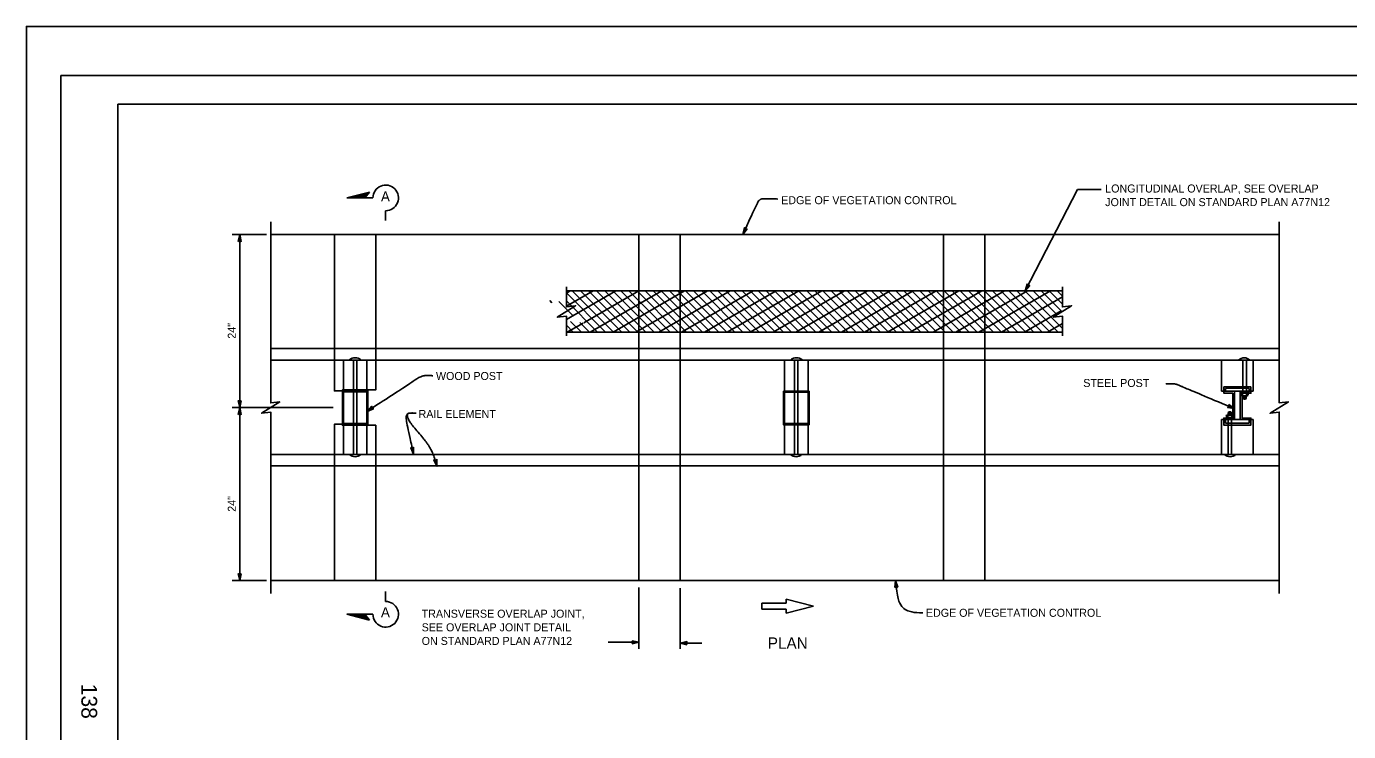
# Model space of a CAD drawing. Extents: x -893 to 867, y -474 to 712.
# Drawn here: x -893 to 263, y 96 to 712 of the extents above; entities that cross this region are included whole.
import ezdxf

# ---------------------------------------------------------------- set-up
doc = ezdxf.new("R2010")
doc.units = 0
for name, color, linetype in [('11 Undefined', 7, 'Continuous'), ('60 Nongeo Data', 7, 'Continuous'), ('border_PLOTTING-ELEMENTS', 7, 'Continuous'), ('border_rw_22x34_Cut_Lines', 7, 'Continuous'), ('border_SHEET', 7, 'Continuous'), ('border_WITHIN-BORDER-anno', 7, 'Continuous'), ('pp_PRESENTATION', 7, 'Continuous'), ('tcd_BARRIER-THRIE-BEAM', 7, 'Continuous'), ('tcd_MISC', 7, 'Continuous'), ('tcd_RAILING-anno', 7, 'Continuous')]:
    doc.layers.add(name, color=color, linetype=linetype)

# ---------------------------------------------------------------- blocks, each defined once
blk = doc.blocks.new('AHT')
at = {"layer": '60 Nongeo Data'}
blk.add_lwpolyline([(-5.9055, 1.3189), (0, 0), (-5.9059, -1.3094), (-5.6957, -0.9602), (-1.3693, -0.0035), (-5.6968, 0.9693), (-5.4886, 0.6205), (-2.7193, 0.002), (-5.4858, -0.6114), (-5.2756, -0.2622), (-4.0791, 0.0031), (-5.2799, 0.2713), (-5.1181, 0), (-5.9059, -1.3094), (-5.1181, 0)], close=True, dxfattribs=at)

msp = doc.modelspace()

# ---------------------------------------------------------------- linework, layer by layer
at = {"layer": '11 Undefined'}
for p, q in [((-421.1, 455.8), (-377.7, 480.9)), ((-421.1, 467.3), (-397.7, 480.9)), ((-421.1, 478.9), (-417.7, 480.9)), ((-421.1, 479.1), (-386.8, 444.7)), ((-415.9, 480.9), (-379.8, 444.7)), ((-408.8, 480.9), (-372.7, 444.7)), ((-405.9, 453), (-357.7, 480.9)), ((-401.7, 480.9), (-365.6, 444.7)), ((-400.3, 444.7), (-337.7, 480.9)), ((-394.7, 480.9), (-358.5, 444.7)), ((-387.6, 480.9), (-351.5, 444.7)), ((-380.5, 480.9), (-344.4, 444.7)), ((-380.3, 444.7), (-317.7, 480.9)), ((-373.5, 480.9), (-337.3, 444.7)), ((-366.4, 480.9), (-330.3, 444.7)), ((-360.3, 444.7), (-297.7, 480.9)), ((-359.3, 480.9), (-323.2, 444.7)), ((-352.2, 480.9), (-316.1, 444.7)), ((-345.2, 480.9), (-309, 444.7)), ((-340.3, 444.7), (-277.7, 480.9)), ((-338.1, 480.9), (-302, 444.7)), ((-331, 480.9), (-294.9, 444.7)), ((-324, 480.9), (-287.8, 444.7)), ((-320.3, 444.7), (-257.7, 480.9)), ((-316.9, 480.9), (-280.8, 444.7)), ((-309.8, 480.9), (-273.7, 444.7)), ((-302.7, 480.9), (-266.6, 444.7)), ((-300.3, 444.7), (-237.7, 480.9)), ((-295.7, 480.9), (-259.5, 444.7)), ((-288.6, 480.9), (-252.5, 444.7)), ((-281.5, 480.9), (-245.4, 444.7)), ((-280.3, 444.7), (-217.7, 480.9)), ((-274.5, 480.9), (-238.3, 444.7)), ((-267.4, 480.9), (-231.3, 444.7)), ((-260.3, 444.7), (-197.7, 480.9)), ((-260.3, 480.9), (-224.2, 444.7)), ((-253.2, 480.9), (-217.1, 444.7)), ((-246.2, 480.9), (-210, 444.7)), ((-240.3, 444.7), (-177.7, 480.9)), ((-239.1, 480.9), (-203, 444.7)), ((-232, 480.9), (-195.9, 444.7)), ((-225, 480.9), (-188.8, 444.7)), ((-220.3, 444.7), (-157.7, 480.9)), ((-217.9, 480.9), (-181.8, 444.7)), ((-210.8, 480.9), (-174.7, 444.7)), ((-203.7, 480.9), (-167.6, 444.7)), ((-200.3, 444.7), (-137.7, 480.9)), ((-196.7, 480.9), (-160.6, 444.7)), ((-189.6, 480.9), (-153.5, 444.7)), ((-182.5, 480.9), (-146.4, 444.7)), ((-180.3, 444.7), (-117.7, 480.9)), ((-175.5, 480.9), (-139.3, 444.7)), ((-168.4, 480.9), (-132.3, 444.7)), ((-161.3, 480.9), (-125.2, 444.7)), ((-160.3, 444.7), (-97.7, 480.9)), ((-154.2, 480.9), (-118.1, 444.7)), ((-147.2, 480.9), (-111.1, 444.7)), ((-140.3, 444.7), (-77.7, 480.9)), ((-140.1, 480.9), (-104, 444.7)), ((-133, 480.9), (-96.9, 444.7)), ((-126, 480.9), (-89.8, 444.7)), ((-120.3, 444.7), (-57.7, 480.9)), ((-118.9, 480.9), (-82.8, 444.7)), ((-111.8, 480.9), (-75.7, 444.7)), ((-104.7, 480.9), (-68.6, 444.7)), ((-100.3, 444.7), (-37.7, 480.9)), ((-97.7, 480.9), (-61.6, 444.7)), ((-90.6, 480.9), (-54.5, 444.7)), ((-83.5, 480.9), (-47.4, 444.7)), ((-80.3, 444.7), (-17.7, 480.9)), ((-76.5, 480.9), (-40.3, 444.7)), ((-69.4, 480.9), (-33.3, 444.7)), ((-62.3, 480.9), (-26.2, 444.7)), ((-60.3, 444.7), (2.3, 480.9)), ((-55.3, 480.9), (-19.1, 444.7)), ((-48.2, 480.9), (-12.1, 444.7)), ((-41.1, 480.9), (-5, 444.7)), ((-40.3, 444.7), (12.9, 475.5)), ((-34, 480.9), (2.1, 444.7)), ((-27, 480.9), (9.2, 444.7)), ((-19.9, 480.9), (12.9, 448)), ((-12.8, 480.9), (8.2, 459.8)), ((-5.8, 480.9), (12.5, 462.6)), ((1.3, 480.9), (12.9, 469.3)), ((8.4, 480.9), (12.9, 476.3)), ((-435.7, 472.4), (-433.8, 470.5)), ((-427.6, 471.4), (-414.9, 458.7)), ((-421.1, 472), (-393.9, 444.7)), ((-20.3, 444.7), (11.8, 463.3)), ((-420.3, 444.7), (-406.4, 452.7)), ((-417.4, 454.1), (-408, 444.7)), ((-409.3, 453.1), (-401, 444.7)), ((-0.3, 444.7), (12.9, 452.4)), ((-421.1, 450.8), (-415.1, 444.7)), ((-624, 393.6), (-623.8, 393.4)), ((-588.7, 394.3), (-587.9, 394.7)), ((-588.1, 227.5), (-587.9, 227.7))]:
    msp.add_line(p, q, dxfattribs=at)
for points in [[(-679.8, 530), (-679.8, 382.8), (-671.8, 383.8), (-687.8, 373.8), (-679.8, 374.8), (-679.8, 227.5), (-587.9, 227.5), (-587.9, 363.3), (-617.1, 363.3), (-617.1, 394.3), (-587.9, 394.3), (-587.9, 530)], [(-624, 530), (-624, 393.4), (-594.7, 393.4), (-594.7, 364.2), (-624, 364.2), (-624, 227.5), (-321.5, 227.5), (-321.5, 530)], [(-357.6, 530), (-55.1, 530), (-55.1, 227.5), (-357.6, 227.5)], [(-91.2, 530), (-91.2, 227.5), (202.5, 227.5), (202.5, 374.8), (194.5, 373.8), (210.5, 383.8), (202.5, 382.8), (202.5, 530)], [(-421.1, 444.7), (12.9, 444.7), (12.9, 458.8), (4.9, 457.8), (20.9, 467.8), (12.9, 466.8), (12.9, 480.9), (-421.1, 480.9), (-421.1, 466.8), (-413.1, 467.8), (-429.1, 457.8), (-421.1, 458.8)], [(177.8, 396.9), (177.8, 391.3), (170, 391.3), (170, 369.6), (177.8, 369.6), (177.8, 363.5), (154, 363.5), (154, 369.6), (161.9, 369.6), (161.9, 391.3), (154.1, 391.3), (154.1, 396.9)], [(-231.2, 393.1), (-208.8, 393.1), (-208.8, 363.8), (-231.2, 363.8)]]:
    msp.add_lwpolyline(points, close=True, dxfattribs=at)
at = {"layer": 'border_PLOTTING-ELEMENTS'}
for points in [[(-893.5, -474), (866.5, -474), (866.5, 712), (-893.5, 712)], [(-863.5, 669), (836.5, 669), (836.5, -431), (-863.5, -431)]]:
    msp.add_lwpolyline(points, close=True, dxfattribs=at)
at = {"layer": 'border_rw_22x34_Cut_Lines'}
msp.add_lwpolyline([(-863.5, 669), (836.5, 669), (836.5, -431), (-863.5, -431)], close=True, dxfattribs=at)
at = {"layer": 'border_SHEET'}
for p, q in [((-813.5, 644), (811.5, 644)), ((-813.5, -406), (-813.5, 644))]:
    msp.add_line(p, q, dxfattribs=at)
at = {"layer": 'pp_PRESENTATION'}
for p, q in [((-613.2, 562.1), (-593.3, 567.2)), ((-597.4, 562.1), (-593.3, 567.2)), ((-590.4, 562.1), (-613.2, 562.1)), ((-611.6, 562.1), (-593.7, 566.7)), ((-609.9, 562.1), (-594.2, 566.2)), ((-608.3, 562.1), (-594.6, 565.6)), ((-606.7, 562.1), (-595, 565.1)), ((-605, 562.1), (-595.4, 564.6)), ((-603.4, 562.1), (-595.9, 564.1)), ((-601.8, 562.1), (-596.3, 563.5)), ((-600.1, 562.1), (-596.7, 563)), ((-598.5, 562.1), (-597.1, 562.5)), ((-590.4, 562.2), (-590.4, 562.2)), ((-579.2, 550.9), (-579.2, 542.3)), ((-579.2, 209.3), (-579.2, 217.9)), ((-205, 205.2), (-228.9, 211.4)), ((-228.9, 211.4), (-228.9, 207.7)), ((-590.4, 198.1), (-613.2, 198.1)), ((-613.2, 198.1), (-593.3, 193)), ((-611.6, 198.1), (-593.7, 193.5)), ((-609.9, 198.1), (-594.2, 194)), ((-608.3, 198.1), (-594.6, 194.6)), ((-606.7, 198.1), (-595, 195.1)), ((-605, 198.1), (-595.4, 195.6)), ((-603.4, 198.1), (-595.9, 196.1)), ((-601.8, 198.1), (-596.3, 196.7)), ((-600.1, 198.1), (-596.7, 197.2)), ((-598.5, 198.1), (-597.1, 197.7)), ((-597.4, 198.1), (-593.3, 193)), ((-590.4, 198), (-590.4, 198)), ((-228.9, 207.7), (-250, 207.7)), ((-250, 207.7), (-250, 205.2)), ((-250, 205.2), (-250, 202.7)), ((-250, 202.7), (-228.9, 202.7)), ((-228.9, 199.1), (-205, 205.2)), ((-228.9, 202.7), (-228.9, 199.1))]:
    msp.add_line(p, q, dxfattribs=at)
for centre, start, end in [((-579.2, 562.1), 269.9995, 180), ((-579.2, 198.1), 180, 90.0005)]:
    msp.add_arc(centre, 11.2, start, end, dxfattribs=at)
at = {"layer": 'tcd_BARRIER-THRIE-BEAM'}
for p, q in [((-679.8, 382.8), (-679.8, 541.3)), ((202.5, 382.8), (202.5, 541.3)), ((-679.8, 430.3), (202.5, 430.3)), ((-679.8, 420.3), (202.5, 420.3)), ((-616.2, 337.8), (-616.2, 420.3)), ((-607.4, 337.8), (-607.4, 420.3)), ((-604.4, 337.8), (-604.4, 420.3)), ((-595.6, 337.8), (-595.6, 420.3)), ((-230.3, 337.8), (-230.3, 420.3)), ((-221.5, 337.8), (-221.5, 420.3)), ((-218.5, 337.8), (-218.5, 420.3)), ((-209.7, 337.8), (-209.7, 420.3)), ((151.9, 420.3), (151.9, 393.1)), ((170.8, 420.3), (170.8, 392.7)), ((173.8, 420.3), (173.8, 392.7)), ((179.7, 420.3), (179.7, 393.1)), ((155.6, 395.7), (176.2, 395.7)), ((155.6, 393.1), (155.6, 395.6)), ((176.2, 393.1), (176.2, 395.6)), ((-616.2, 392.5), (-595.6, 392.5)), ((-230.3, 392.3), (-209.7, 392.3)), ((155.6, 393.1), (151.9, 393.1)), ((155.6, 393.1), (176.2, 393.1)), ((163.4, 368.3), (163.4, 393.1)), ((168.4, 368.3), (168.4, 393.1)), ((175.6, 391.9), (169, 391.9)), ((169, 391.9), (169, 391.5)), ((169, 391.5), (175.6, 391.5)), ((175.4, 391.4), (169.1, 391.4)), ((169.1, 391.4), (169.1, 389.8)), ((174.7, 389.2), (169.8, 389.2)), ((170.5, 391.4), (170.5, 389.7)), ((173.7, 389.1), (170.8, 389.1)), ((170.8, 389.1), (170.8, 386.9)), ((170.8, 388), (173.6, 388)), ((173.7, 386.9), (170.8, 386.9)), ((170.8, 386.9), (171.5, 386.2)), ((173.3, 388.5), (171.2, 388.5)), ((173.3, 387.5), (171.2, 387.5)), ((173, 386.2), (171.5, 386.2)), ((173.7, 386.9), (173, 386.2)), ((173.7, 389.1), (173.7, 386.9)), ((174, 389.8), (174, 391.4)), ((175.4, 391.4), (175.4, 389.8)), ((175.6, 391.5), (175.6, 391.9)), ((175.9, 393.1), (179.7, 393.1)), ((-679.8, 216.3), (-679.8, 374.8)), ((156.3, 370), (156.3, 371.6)), ((156.9, 372.3), (161.9, 372.3)), ((157.6, 371.6), (157.6, 370)), ((157.9, 374.5), (158.7, 375.2)), ((157.9, 374.5), (160.9, 374.5)), ((157.9, 372.3), (157.9, 374.5)), ((157.9, 372.3), (160.9, 372.3)), ((160.9, 373.4), (158, 373.4)), ((158.4, 373.9), (160.5, 373.9)), ((158.4, 372.9), (160.5, 372.9)), ((158.7, 375.2), (160.1, 375.2)), ((160.9, 374.5), (160.1, 375.2)), ((160.9, 372.3), (160.9, 374.5)), ((161.2, 370), (161.2, 371.7)), ((162.5, 370), (162.5, 371.6)), ((202.5, 216.3), (202.5, 374.8)), ((-616.2, 365), (-595.6, 365)), ((-230.3, 364.8), (-209.7, 364.8)), ((155.7, 368.3), (152, 368.3)), ((152, 337.8), (152, 368.3)), ((155.6, 368.3), (176.2, 368.3)), ((155.6, 368.3), (176.2, 368.3)), ((155.6, 365.3), (155.6, 368.3)), ((155.6, 365.3), (176.2, 365.3)), ((162.7, 369.9), (156.1, 369.9)), ((156.1, 369.9), (156.1, 369.5)), ((156.1, 369.5), (162.7, 369.5)), ((156.3, 370), (162.5, 370)), ((157.9, 337.8), (157.9, 368.7)), ((160.9, 337.8), (160.9, 368.7)), ((162.7, 369.5), (162.7, 369.9)), ((176, 368.3), (179.8, 368.3)), ((176.2, 365.3), (176.2, 368.3)), ((179.8, 337.8), (179.8, 368.3)), ((-679.8, 337.8), (202.5, 337.8)), ((-679.8, 327.8), (202.5, 327.8))]:
    msp.add_line(p, q, dxfattribs=at)
for points in [[(-679.8, 382.8), (-671.8, 383.8), (-687.8, 373.8), (-679.8, 374.8)], [(202.5, 382.8), (210.5, 383.8), (194.5, 373.8), (202.5, 374.8)]]:
    msp.add_lwpolyline(points, dxfattribs=at)
for points in [[(168.6, 392.7), (175.9, 392.7), (175.9, 392.2), (168.6, 392.2)], [(163.1, 368.7), (155.7, 368.7), (155.7, 369.2), (163.1, 369.2)]]:
    msp.add_lwpolyline(points, close=True, dxfattribs=at)
for centre, radius, start, end in [((-605.8, 415.2), 7.22, 46.2246, 133.4557), ((-219.9, 415.2), 7.22, 46.2246, 133.4557), ((171.9, 415.1), 7.22, 46.2246, 133.4557), ((169.8, 389.8), 0.669, 180.7224, 351.7875), ((171.2, 389.8), 0.669, 180.4996, 268.1024), ((173.4, 389.8), 0.669, 272.9268, 0.3985), ((174.7, 389.8), 0.669, 184.8048, 356.3828), ((156.9, 371.6), 0.669, 4.8048, 176.3828), ((158.3, 371.6), 0.669, 92.9268, 180.3985), ((160.5, 371.6), 0.669, 0.4996, 88.1024), ((161.8, 371.6), 0.669, 0.7224, 171.7875), ((-605.9, 343), 7.22, 226.5443, 313.7754), ((-220, 343), 7.22, 226.5443, 313.7754), ((159.7, 343), 7.22, 226.2246, 313.4557)]:
    msp.add_arc(centre, radius, start, end, dxfattribs=at)
at = {"layer": 'tcd_MISC'}
for p, q in [((202.5, 530), (-679.8, 530)), ((-624, 530), (-624, 393.4)), ((-587.9, 530), (-587.9, 394.3)), ((-357.6, 530), (-357.6, 227.5)), ((-321.5, 530), (-321.5, 227.5)), ((-91.2, 530), (-91.2, 227.5)), ((-55.1, 530), (-55.1, 227.5)), ((-421.1, 466.8), (-421.1, 484.2)), ((-421.1, 480.9), (12.9, 480.9)), ((12.9, 466.8), (12.9, 484.2)), ((-421.1, 441.4), (-421.1, 458.8)), ((12.9, 441.4), (12.9, 458.8)), ((-421.1, 444.7), (12.9, 444.7)), ((-624, 393.4), (-594.7, 393.4)), ((-617.1, 394.3), (-587.9, 394.3)), ((-617.1, 394.3), (-617.1, 363.3)), ((-594.7, 393.4), (-594.7, 364.2)), ((154.1, 396.9), (177.8, 396.9)), ((154.1, 391.3), (154.1, 396.9)), ((177.8, 391.3), (177.8, 396.9)), ((-231.2, 393.1), (-208.8, 393.1)), ((-231.2, 393.1), (-231.2, 363.8)), ((-208.8, 393.1), (-208.8, 363.8)), ((154.1, 391.3), (161.9, 391.3)), ((161.9, 369.6), (161.9, 391.3)), ((170, 391.3), (177.8, 391.3)), ((170, 369.6), (170, 391.3)), ((-625.1, 378.8), (-713.6, 378.8)), ((-624, 364.2), (-594.7, 364.2)), ((-624, 364.2), (-624, 227.5)), ((-617.1, 363.3), (-587.9, 363.3)), ((-587.9, 363.3), (-587.9, 227.5)), ((-231.2, 363.8), (-208.8, 363.8)), ((154, 369.6), (161.9, 369.6)), ((154, 363.5), (154, 369.6)), ((154, 363.5), (177.8, 363.5)), ((170, 369.6), (177.8, 369.6)), ((177.8, 363.5), (177.8, 369.6)), ((-679.8, 227.5), (202.5, 227.5))]:
    msp.add_line(p, q, dxfattribs=at)
for points in [[(-421.1, 466.8), (-413.1, 467.8), (-429.1, 457.8), (-421.1, 458.8)], [(12.9, 466.8), (20.9, 467.8), (4.9, 457.8), (12.9, 458.8)]]:
    msp.add_lwpolyline(points, dxfattribs=at)
at = {"layer": 'tcd_RAILING-anno'}
for p, q in [((26, 569.5), (-19.6, 480.9)), ((46.8, 569.5), (26, 569.5)), ((-265.4, 536.1), (-265.4, 536.1)), ((-262.9, 535), (-262.9, 535)), ((-683.3, 530), (-713.6, 530)), ((-706.8, 378.8), (-706.8, 530)), ((-266.6, 530), (-266.6, 530)), ((-18, 486.8), (-18, 486.8)), ((-19.6, 480.9), (-19.6, 480.9)), ((-15.6, 485.6), (-15.6, 485.6)), ((-706.8, 227.5), (-706.8, 378.8)), ((-595.5, 375.5), (-595.5, 375.5)), ((-591.2, 379.9), (-591.2, 379.9)), ((-589.7, 377.6), (-589.7, 377.6)), ((-557.3, 343.6), (-557.3, 343.6)), ((-554.7, 344.2), (-554.7, 344.2)), ((-554.7, 338.1), (-554.7, 338.1)), ((-537.1, 333.1), (-537.1, 333.1)), ((-534.5, 333.7), (-534.5, 333.7)), ((-534.4, 327.5), (-534.4, 327.5)), ((-683.3, 227.5), (-713.6, 227.5)), ((-357.6, 221.6), (-357.6, 168)), ((-321.5, 220.8), (-321.5, 168)), ((-357.6, 173.7), (-384.6, 173.7)), ((-302.7, 172.9), (-321.5, 172.9))]:
    msp.add_line(p, q, dxfattribs=at)
for points in [[(-262.9, 535), (-266.6, 530), (-265.4, 536.1), (-265.1, 535.7), (-266, 531.3), (-263.3, 534.9), (-263.7, 534.9), (-265.4, 532.6), (-264.9, 535.4), (-264.6, 535), (-264.9, 533.8), (-264.1, 534.8), (-264.5, 534.8), (-265.4, 536.1), (-264.5, 534.8)], [(-15.6, 485.6), (-19.6, 480.9), (-18, 486.8), (-17.7, 486.4), (-18.9, 482.1), (-16, 485.5), (-16.4, 485.5), (-18.3, 483.3), (-17.5, 486.1), (-17.3, 485.7), (-17.6, 484.5), (-16.8, 485.5), (-17.1, 485.5), (-18, 486.8), (-17.1, 485.5)], [(-589.7, 377.6), (-595.5, 375.5), (-591.2, 379.9), (-591.2, 379.5), (-594.3, 376.3), (-590.1, 377.8), (-590.5, 378), (-593.2, 377), (-591.2, 379.1), (-591.1, 378.6), (-592, 377.8), (-590.8, 378.2), (-591.1, 378.3), (-591.2, 379.9), (-591.1, 378.3)], [(158.3, 381.4), (163.2, 377.9), (157.3, 379), (157.6, 379.2), (162, 378.4), (158.4, 381), (158.4, 380.6), (160.7, 379), (157.9, 379.5), (158.3, 379.7), (159.5, 379.5), (158.5, 380.2), (158.5, 379.9), (157.3, 379), (158.5, 379.9)], [(-554.7, 344.2), (-554.7, 338.1), (-557.3, 343.6), (-556.9, 343.5), (-555, 339.4), (-555, 343.9), (-555.3, 343.6), (-555.3, 340.8), (-556.5, 343.3), (-556.1, 343.2), (-555.6, 342.1), (-555.6, 343.3), (-555.8, 343.1), (-557.3, 343.6), (-555.8, 343.1)], [(-534.5, 333.7), (-534.4, 327.5), (-537.1, 333.1), (-536.7, 332.9), (-534.8, 328.9), (-534.8, 333.4), (-535.1, 333.1), (-535.1, 330.2), (-536.3, 332.8), (-535.9, 332.7), (-535.4, 331.6), (-535.4, 332.8), (-535.6, 332.6), (-537.1, 333.1), (-535.6, 332.6)], [(-133.8, 221.5), (-133.1, 227.5), (-131.2, 221.8), (-131.6, 222), (-132.9, 226.2), (-133.5, 221.8), (-133.2, 222), (-132.8, 224.8), (-132, 222.1), (-132.3, 222.3), (-132.7, 223.5), (-132.9, 222.3), (-132.6, 222.5), (-131.2, 221.8), (-132.6, 222.5)], [(-363.5, 175), (-357.6, 173.7), (-363.5, 172.4), (-363.3, 172.8), (-359, 173.7), (-363.3, 174.7), (-363.1, 174.3), (-360.3, 173.7), (-363.1, 173.1), (-362.9, 173.5), (-361.7, 173.7), (-362.9, 174), (-362.7, 173.7), (-363.5, 172.4), (-362.7, 173.7)], [(-315.6, 171.5), (-321.5, 172.9), (-315.6, 174.2), (-315.8, 173.8), (-320.1, 172.9), (-315.8, 171.9), (-316, 172.2), (-318.8, 172.9), (-316, 173.5), (-316.2, 173.1), (-317.4, 172.9), (-316.2, 172.6), (-316.4, 172.9), (-315.6, 174.2), (-316.4, 172.9)]]:
    msp.add_lwpolyline(points, close=True, dxfattribs=at)
for points, degree in [([(-266.6, 530), (-254, 558.4), (-251.3, 561.1), (-248.8, 561.4), (-236.1, 561.1)], 2), ([(-595.5, 375.5), (-557.7, 399.9), (-550.8, 404.9), (-546.5, 406.6), (-542.1, 407), (-537.8, 406.6)], 2), ([(163.2, 377.9), (120, 396), (114.8, 398.3), (112.1, 399.4), (107.7, 399.8), (103.4, 399.4)], 2), ([(-554.7, 338.1), (-561.6, 367.9), (-561.1, 372.2), (-559, 374.4), (-552.5, 373.9)], 2), ([(-534.6, 327.8), (-535.9, 334.3), (-542, 347.4), (-559.3, 366.8), (-560.8, 373.9), (-556.8, 373.7), (-552.5, 373.9)], 2), ([(-133.1, 227.5), (-131.7, 213), (-128.7, 203.1), (-118.5, 199.8), (-113.3, 199.3), (-109.4, 199.4)], 3)]:
    msp.add_open_spline(points, degree=degree, dxfattribs=at)

# ---------------------------------------------------------------- block references
at = {"layer": 'tcd_RAILING-anno', "xscale": 1.0169490944309927, "yscale": 1.0120609702088803}
for p, rotation in [((-706.8, 530), 90), ((-706.8, 378.8), -90), ((-706.8, 378.8), 90), ((-706.8, 227.5), -90)]:
    msp.add_blockref('AHT', p, dxfattribs=dict(at, rotation=rotation))

# ---------------------------------------------------------------- texts
at = {"layer": 'border_WITHIN-BORDER-anno'}
msp.add_text('138', height=13.78, rotation=270, dxfattribs=at).set_placement((-845.4, 137.4))
at = {"layer": 'pp_PRESENTATION'}
for p in [(-583.3, 559), (-583.3, 195.5)]:
    msp.add_text('A', height=8.75, dxfattribs=at).set_placement(p)
at = {"layer": 'tcd_RAILING-anno'}
for s, height, p in [('LONGITUDINAL OVERLAP, SEE OVERLAP', 7, (50.3, 566.8)), ('EDGE OF VEGETATION CONTROL', 7, (-233.2, 556.6)), ('JOINT DETAIL ON STANDARD PLAN A77N12', 7, (50.3, 554.9)), ('WOOD POST', 7, (-535.2, 402.9)), ('STEEL POST', 7, (31.1, 396.8)), ('RAIL ELEMENT', 7, (-550.4, 369.7)), ('TRANSVERSE OVERLAP JOINT,', 7, (-547.7, 195.1)), ('EDGE OF VEGETATION CONTROL', 7, (-106.6, 195.9)), ('SEE OVERLAP JOINT DETAIL', 7, (-547.7, 183.2)), ('ON STANDARD PLAN A77N12', 7, (-547.7, 171.3)), ('PLAN', 10, (-244.9, 167.9))]:
    msp.add_text(s, height=height, dxfattribs=at).set_placement(p)
for p in [(-710.3, 439), (-710.3, 287.7)]:
    msp.add_text('24"', height=7, rotation=90, dxfattribs=at).set_placement(p)

doc.saveas('drawing.dxf')
